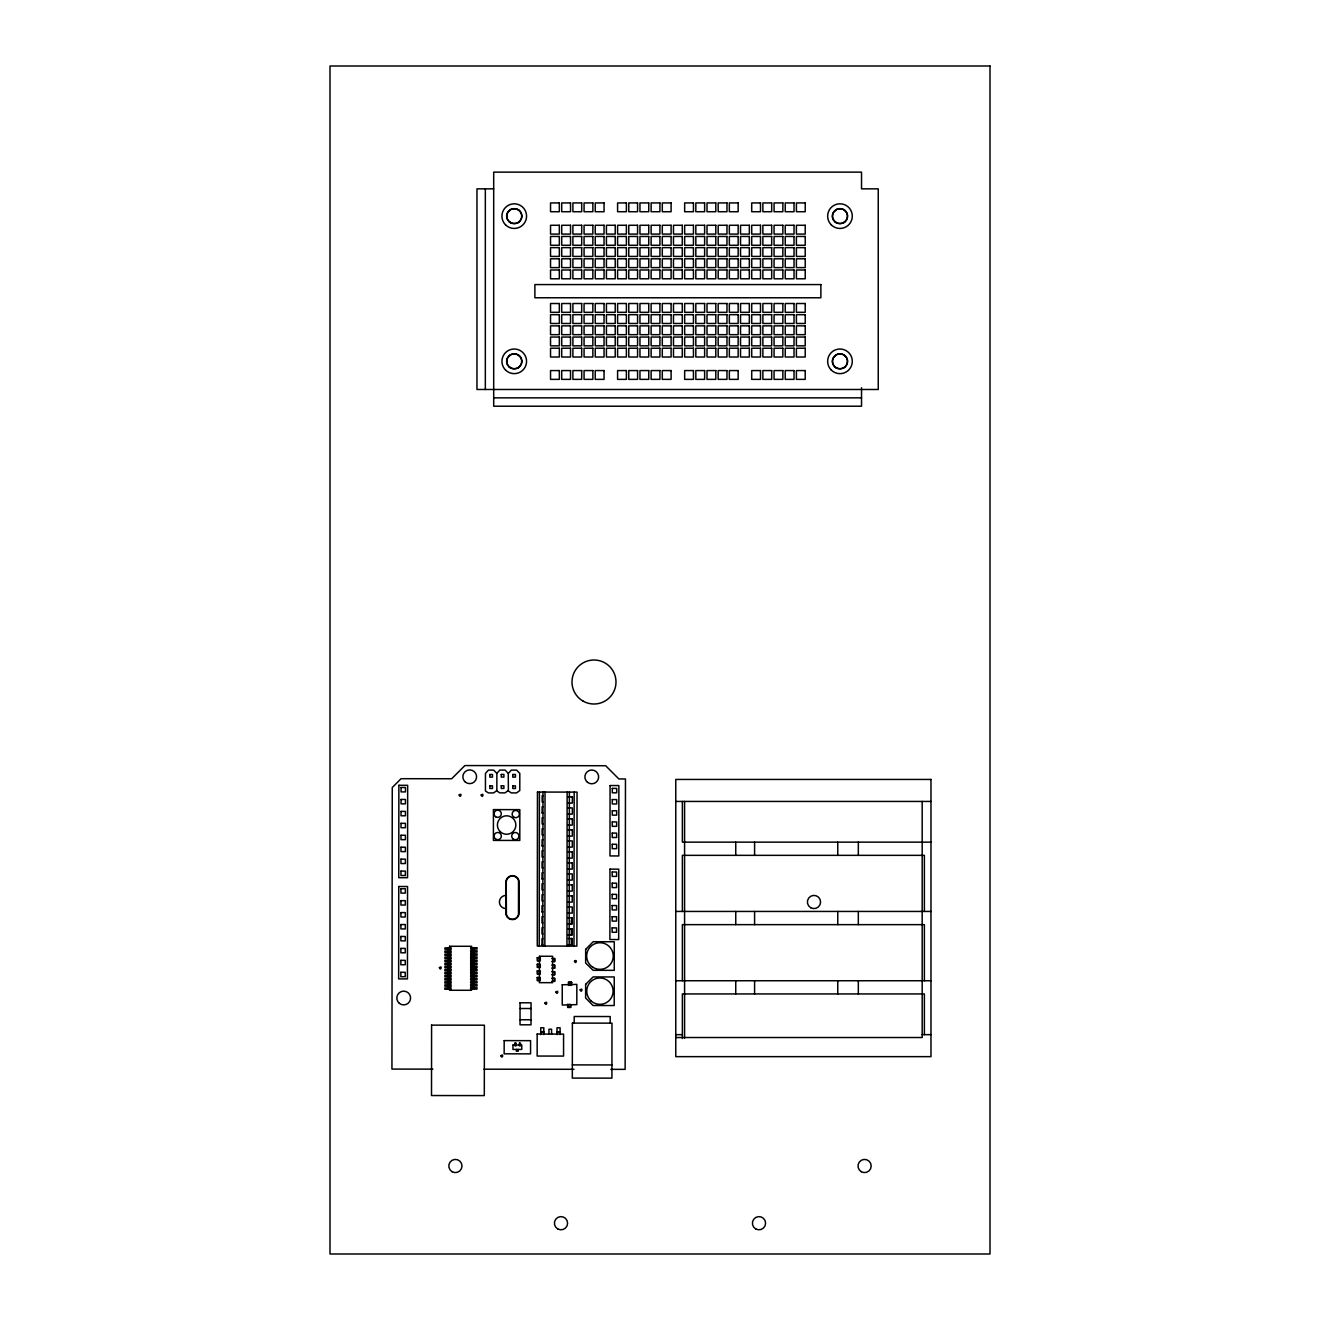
<?xml version="1.0" encoding="UTF-8"?>
<svg xmlns="http://www.w3.org/2000/svg" width="1320" height="1320" viewBox="0 0 1320 1320"><rect width="100%" height="100%" fill="white"/><g stroke="black" fill="none" stroke-linecap="round" stroke-linejoin="round"><path stroke-width="1.5" d="M447.975 986.189L448.156 984.868L448.156 986.155M448.156 983.103L448.156 981.783L448.156 983.086M447.975 978.697L448.156 980.018L448.156 978.697M448.173 975.628L448.156 976.948L447.975 975.628M448.173 973.863L447.991 972.543L447.991 973.846M448.173 970.778L447.991 969.457L447.991 970.761M448.189 961.537L448.189 960.217L447.991 961.521M448.189 952.297L448.189 950.977M448.189 949.228L448.206 947.909M473.748 982.905L473.748 981.585M473.764 979.836L473.764 978.516M473.764 972.345L473.764 973.665L473.764 972.378M473.764 969.276L473.764 970.596L473.764 969.293M473.781 958.27L473.781 956.951M473.781 955.185L473.781 953.865M473.781 952.116L473.797 950.796M473.797 949.03L473.797 947.71M473.946 976.75L473.946 975.43M473.946 973.665L473.946 972.345M473.946 970.596L473.946 969.276M473.979 952.116L473.979 950.796M473.979 949.03L473.979 947.71M508.398 773.388L511.335 770.105L516.615 770.121L519.799 773.388L519.783 790.548L516.598 792.908L511.318 792.908L508.382 790.96L508.266 773.355L505.098 770.071L499.818 770.071L496.864 773.338L496.848 790.928L499.785 792.858L505.065 792.874L508.249 790.515M516.4 1049.433L516.4 1051.198L518.166 1051.198L518.166 1049.433M537.669 980.545L537.669 977.509M537.685 973.945L537.685 970.909M537.685 967.345L537.685 964.309M537.702 960.745L537.702 957.709M539.22 946.06L539.402 792.066M540.688 1034.583L540.755 1027.752L543.823 1027.752L543.774 1034.583M541.976 945.005L541.976 938.734L542.85 938.751M542.009 912.005L542.025 905.734L542.883 905.751M542.058 879.005L542.041 872.734L542.933 872.751M542.091 846.005L542.091 839.734L542.965 839.751M542.124 813.005L542.14 806.751L542.998 806.751M542.784 946.06L542.965 792.066M544.846 946.06L545.028 792.066M548.938 1034.072L548.938 1029.237L551.578 1029.237L551.578 1034.072M554.4 981.354L554.4 978.318M554.4 974.754L554.4 971.718M554.416 968.154L554.416 965.118M554.416 961.554L554.416 958.518M556.974 1034.599L557.023 1027.768L560.109 1027.785L560.059 1034.599M566.957 946.093L567.138 792.099M569.184 946.093L569.365 792.099M571.329 944.774L571.329 938.619L572.203 938.619M571.329 935.105L571.345 928.933M571.345 924.099L571.345 919.99M571.56 982.294L571.56 985.33L568.474 985.33L568.524 982.294L571.56 982.294L568.491 982.294M572.203 928.834L572.203 935.105L567.814 935.088M572.22 917.845L572.22 924.099L567.814 924.099M572.253 895.834L572.236 902.105L567.847 902.088M572.269 884.845L572.253 891.099L567.864 891.099M572.286 862.834L572.286 869.105L567.88 869.088M572.303 851.845L572.286 858.099L567.897 858.099M572.319 829.834L572.319 836.105L567.93 836.088M572.336 818.845L572.336 825.099L567.93 825.099M572.368 796.834L572.352 803.105L567.963 803.088M573.986 946.093L574.167 792.099M574.2 1023.099L574.2 1016.499L610.187 1016.548L610.187 1023.149M447.975 987.938L448.156 989.241M448.173 966.389L447.991 967.675M508.976 210.837C512.259 207.355 518.496 208.312 520.872 212.388A7.359 7.359 0 0 1 520.872 219.862C518.149 224.763 510.394 224.713 507.639 219.862A7.359 7.359 0 0 1 507.639 212.388L510.444 209.649A7.771 7.771 0 0 1 518.083 209.649L519.552 210.837A7.474 7.474 0 0 1 518.001 222.601A7.771 7.771 0 0 1 510.444 222.601L508.976 221.413A7.474 7.474 0 0 1 510.526 209.649M518.083 222.601L519.552 221.413M508.976 356.037C512.259 352.555 518.496 353.512 520.872 357.588A7.359 7.359 0 0 1 520.872 365.062C518.149 369.963 510.394 369.913 507.639 365.062A7.359 7.359 0 0 1 507.639 357.588L510.444 354.849A7.771 7.771 0 0 1 518.083 354.849L519.552 356.037A7.474 7.474 0 0 1 518.001 367.801A7.771 7.771 0 0 1 510.444 367.801L508.976 366.613A7.474 7.474 0 0 1 510.526 354.849M518.083 367.801L519.552 366.613M834.685 210.837C837.969 207.355 844.206 208.312 846.582 212.388A7.359 7.359 0 0 1 846.582 219.862C843.859 224.763 836.105 224.713 833.349 219.862A7.359 7.359 0 0 1 833.349 212.388L836.154 209.649A7.771 7.771 0 0 1 843.793 209.649L845.262 210.837A7.474 7.474 0 0 1 843.711 222.601A7.771 7.771 0 0 1 836.154 222.601L834.685 221.413A7.474 7.474 0 0 1 836.236 209.649M843.793 222.601L845.262 221.413M834.685 356.037C837.969 352.555 844.206 353.512 846.582 357.588A7.359 7.359 0 0 1 846.582 365.062C843.859 369.963 836.105 369.913 833.349 365.062A7.359 7.359 0 0 1 833.349 357.588L836.154 354.849A7.771 7.771 0 0 1 843.793 354.849L845.262 356.037A7.474 7.474 0 0 1 843.711 367.801A7.771 7.771 0 0 1 836.154 367.801L834.685 366.613A7.474 7.474 0 0 1 836.236 354.849M843.793 367.801L845.262 366.613M496.832 790.548L493.647 792.908L488.367 792.908L485.43 790.96L485.463 773.388L488.4 770.105L493.68 770.121L496.848 773.388M493.696 188.843L476.965 188.843L476.965 389.483L878.245 389.483L878.245 188.843L861.531 188.843L861.531 172.128L493.696 172.128L493.696 406.213L861.531 406.213L861.531 387.75M510.444 222.601L508.976 221.413M836.154 222.601L834.685 221.413M493.696 397.848L861.531 397.848M675.774 801.438L930.98 801.438M930.98 842.143L682.374 842.143L682.374 801.438M675.774 911.443L930.98 911.443M675.774 980.743L930.98 980.743M675.774 1034.649L682.374 1034.649M922.185 1034.649L930.98 1034.649M675.774 1037.52L922.185 1037.52L922.185 801.438M515.064 1044.516L516.087 1044.516M543.015 795.745L542.157 795.745L542.14 801.999L543.015 801.9M568.26 796.834L572.368 796.933M568.243 807.84L572.352 807.939L572.352 814.093L567.946 814.093M542.124 812.905L542.998 812.905M542.998 817.74L542.124 817.74L542.124 823.993L542.982 823.911M568.227 818.829L572.336 818.944M542.982 828.745L542.107 828.745L542.107 834.999L542.965 834.9M568.227 829.834L572.319 829.933M568.211 840.84L572.319 840.939L572.303 847.093L567.913 847.093M542.091 845.905L542.965 845.905M542.949 850.74L542.091 850.74L542.074 856.993L542.949 856.911M568.194 851.829L572.303 851.945M542.949 861.745L542.074 861.745L542.058 867.999L542.933 867.9M568.178 862.834L572.286 862.933M568.161 873.84L572.269 873.939L572.269 880.093L567.864 880.093M542.058 878.905L542.916 878.905M542.916 883.74L542.041 883.74L542.041 889.993L542.916 889.911M568.161 884.829L572.269 884.945M542.899 894.745L542.041 894.745L542.025 900.999L542.899 900.9M568.144 895.834L572.253 895.933M568.128 906.84L572.236 906.939L572.236 913.093L567.831 913.093M542.009 911.905L542.883 911.905M542.883 916.74L542.009 916.74L542.009 922.993L542.866 922.911M568.111 917.829L572.22 917.945M542.866 927.745L541.992 927.745L541.992 933.999L542.85 933.9M568.111 928.834L572.203 928.933M568.095 938.52L572.203 938.52L572.187 944.774L567.798 944.774M541.976 944.905L542.85 944.905M451.291 947.909L444.922 947.892L444.922 949.212L451.291 949.228M451.291 950.977L444.906 950.977L444.906 952.297L451.291 952.297M451.291 954.063L444.906 954.063L444.906 955.383L451.291 955.383M451.291 957.149L444.906 957.132L444.906 958.452L451.291 958.468M551.809 958.468L554.862 958.518L554.845 961.554L551.809 961.554M451.275 960.217L444.906 960.217L444.906 961.537L451.275 961.537M451.275 963.303L444.906 963.303L444.906 964.623L451.275 964.623M551.809 965.068L554.845 965.118L554.845 968.154L551.809 968.154M451.275 966.389L444.889 966.372L444.889 967.692L451.275 967.708M451.275 969.457L444.889 969.457L444.889 970.778L451.275 970.778M551.809 971.668L554.845 971.718L554.829 974.754L551.793 974.754M451.275 972.543L444.889 972.543L444.889 973.863L451.258 973.863M451.258 975.628L444.889 975.612L444.889 976.932L451.258 976.948M551.793 978.268L554.829 978.318L554.829 981.354L551.793 981.354M451.258 978.697L444.889 978.697L444.873 980.018L451.258 980.018M451.258 981.783L444.873 981.783L444.873 983.103L451.258 983.103M568.524 982.723L571.56 982.723M451.258 984.868L444.873 984.852L444.873 986.172L451.258 986.189M451.242 987.938L444.873 987.938L444.873 989.257L451.242 989.257M567.666 1007.044L570.685 1007.044M520.047 1008.513L531.053 1008.513M520.03 1019.749L531.036 1019.766M540.705 1031.679L543.823 1031.679M556.974 1031.695L560.109 1031.695M540.738 1032.108L543.823 1032.124M557.023 1032.124L560.109 1032.124M519.469 1044.368L520.492 1044.516M572.336 1064.893L611.935 1064.943M432.844 1069.134L391.941 1069.084L392.271 787.495L401.065 778.701L451.671 778.75L464.887 765.567L605.682 765.732L618.865 778.948L625.465 778.965L625.135 1069.365L610.813 1069.349M483.994 1069.2L574.002 1069.299M843.793 209.649L845.262 210.837M843.793 354.849L845.262 356.037M834.685 366.613L836.154 367.801M518.083 209.649L519.552 210.837M518.083 354.849L519.552 356.037M508.976 366.613L510.444 367.801M447.991 963.303L447.991 964.606M924.38 911.443L924.38 855.343L682.374 855.343L682.374 911.443M924.38 980.743L924.38 924.643L682.374 924.643L682.374 980.743M924.38 1034.649L924.38 993.943L682.374 993.943L682.374 1038.493M858.33 842.143L858.33 855.343M858.33 911.443L858.33 924.643M858.33 980.743L858.33 993.943M837.755 842.143L837.755 855.343M837.755 911.443L837.755 924.643M837.755 980.743L837.755 993.943M754.594 842.143L754.594 855.343M754.594 911.443L754.594 924.643M754.594 980.743L754.594 993.943M735.751 842.143L735.751 855.343M735.751 911.443L735.751 924.643M735.751 980.743L735.751 993.943M684.585 801.438L684.585 1038.18M485.331 188.843L485.331 389.483M506.005 908.605A6.6 6.6 0 0 1 499.406 902.005A6.6 6.6 0 0 1 506.005 895.405M398.755 886.495L398.64 978.895L407.435 978.912L407.55 886.512L398.755 886.495M398.871 785.301L398.755 877.701L407.55 877.701L407.665 785.301L398.871 785.301M400.851 972.295L400.834 976.701L405.24 976.701L405.24 972.295L400.851 972.295M400.867 960.349L400.851 964.755L405.257 964.755L405.257 960.349L400.867 960.349M400.867 948.403L400.867 952.809L405.273 952.809L405.273 948.403L400.867 948.403M400.884 936.457L400.884 940.863L405.289 940.863L405.289 936.474L400.884 936.457M400.9 924.528L400.9 928.917L405.306 928.933L405.306 924.528L400.9 924.528M400.917 912.582L400.917 916.987L405.306 916.987L405.322 912.582L400.917 912.582M400.933 900.636L400.933 905.041L405.322 905.041L405.339 900.653L400.933 900.636M400.95 888.707L400.933 893.095L405.339 893.112L405.339 888.707L400.95 888.707M400.966 871.101L400.966 875.506L405.355 875.506L405.372 871.101L400.966 871.101M400.983 859.155L400.966 863.544L405.372 863.56L405.372 859.155L400.983 859.155M400.999 847.209L400.983 851.614L405.388 851.614L405.388 847.209L400.999 847.209M400.999 835.263L400.999 839.668L405.405 839.668L405.405 835.263L400.999 835.263M401.016 823.317L401.016 827.722L405.421 827.722L405.421 823.333L401.016 823.317M401.032 811.387L401.032 815.776L405.438 815.793L405.438 811.387L401.032 811.387M401.049 799.441L401.049 803.847L405.438 803.847L405.454 799.441L401.049 799.441M401.065 787.495L401.065 791.901L405.454 791.901L405.471 787.512L401.065 787.495M431.59 1025.128L431.508 1095.534L484.308 1095.6L484.39 1025.195L431.59 1025.128M448.189 963.303L448.173 964.623L448.189 963.303M448.189 957.149L448.189 958.468L448.189 957.149M448.189 954.063L448.189 955.383L448.189 954.063M449.592 946.275L449.542 990.264L471.537 990.297L471.603 946.291L449.592 946.275M470.646 987.756L470.646 989.076L477.031 989.076L477.031 987.756L470.646 987.756M470.646 984.67L470.646 985.99L477.031 985.99L477.031 984.67L470.646 984.67M470.662 981.585L470.662 982.905L477.031 982.922L477.031 981.601L470.662 981.585M470.662 978.516L470.662 979.836L477.031 979.836L477.031 978.516L470.662 978.516M470.662 975.43L470.662 976.75L477.048 976.75L477.048 975.43L470.662 975.43M470.662 972.345L470.662 973.665L477.048 973.681L477.048 972.361L470.662 972.345M470.679 969.276L470.662 970.596L477.048 970.596L477.048 969.276L470.679 969.276M470.679 966.191L470.679 967.51L477.048 967.51L477.048 966.191L470.679 966.191M470.679 963.105L470.679 964.425L477.048 964.441L477.064 963.121L470.679 963.105M470.679 960.036L470.679 961.356L477.064 961.356L477.064 960.036L470.679 960.036M470.679 956.951L470.679 958.27L477.064 958.27L477.064 956.951L470.679 956.951M470.695 953.865L470.695 955.185L477.064 955.201L477.064 953.881L470.695 953.865M470.695 950.796L470.695 952.116L477.064 952.116L477.064 950.796L470.695 950.796M470.695 947.71L470.695 949.03L477.081 949.03L477.081 947.71L470.695 947.71M473.748 987.756L473.748 989.076L473.748 987.772M473.748 984.67L473.748 985.99L473.748 984.687M473.764 975.43L473.764 976.75L473.764 975.447M473.781 966.191L473.764 967.51L473.764 966.207M473.781 963.105L473.781 964.425L473.781 963.138M473.781 960.036L473.781 961.356L473.781 960.053M473.93 987.756L473.93 989.076L473.93 987.772M473.93 984.67L473.93 985.99L473.93 984.687M473.93 981.585L473.93 982.905L473.93 981.618M473.946 978.516L473.946 979.836L473.946 978.532M473.946 966.191L473.962 967.51L473.962 966.207M473.962 963.105L473.962 964.425L473.962 963.138M473.962 960.036L473.962 961.356L473.962 960.053M473.962 956.951L473.962 958.27L473.962 956.967M473.962 953.865L473.962 955.185L473.979 953.898M489.835 785.845L489.835 788.486L492.476 788.486L492.476 785.845L489.835 785.845M489.852 774.493L489.852 777.134L492.492 777.134L492.492 774.493L489.852 774.493M493.433 809.606L493.399 840.411L519.799 840.444L519.832 809.638L493.433 809.606M501.254 785.796L501.254 788.436L503.893 788.436L503.893 785.796L501.254 785.796M501.27 774.444L501.254 777.084L503.893 777.084L503.91 774.444L501.27 774.444M504.174 1040.622L504.157 1053.822L530.558 1053.855L530.574 1040.655L504.174 1040.622M505.89 882.222L505.84 913.028A6.6 6.6 0 0 0 512.44 919.627A6.6 6.6 0 0 0 519.04 913.044L519.09 882.239A6.6 6.6 0 0 0 512.49 875.622A6.6 6.6 0 0 0 505.89 882.222M506.22 882.239L506.401 914.644A6.253 6.253 0 0 0 518.48 914.661L518.529 880.621A6.253 6.253 0 0 0 506.434 880.605L506.22 882.239M512.787 785.845L512.787 788.486L515.427 788.486L515.427 785.845L512.787 785.845M512.803 774.493L512.787 777.134L515.427 777.134L515.443 774.493L512.803 774.493M512.968 1045.027L512.952 1049.433L521.763 1049.433L521.763 1045.044L512.968 1045.027M515.064 1043.047L515.014 1045.885L516.038 1045.885L516.087 1043.047L515.064 1043.047M519.453 1043.047L519.404 1045.885L520.443 1045.885L520.492 1043.064L519.453 1043.047M520.047 1002.787L520.03 1024.799L531.019 1024.815L531.053 1002.804L520.047 1002.787M537.174 1034.055L537.158 1056.049L563.558 1056.082L563.574 1034.088L537.174 1034.055M537.24 977.509L537.24 980.595L540.276 980.595L540.276 977.509L537.24 977.509M537.256 970.909L537.256 973.995L540.276 973.995L540.292 970.909L537.256 970.909M537.256 964.309L537.256 967.395L540.292 967.395L540.292 964.309L537.256 964.309M537.256 957.709L537.273 960.795L540.292 960.795L540.309 957.709L537.256 957.709M537.455 792.066L537.273 946.06L576.873 946.11L577.054 792.099L537.455 792.066M539.434 956.257L539.402 982.657L552.601 982.674L552.635 956.274L539.434 956.257M562.254 984.786L562.237 1005.031L576.807 1004.619L576.84 984.39L562.254 984.786M567.666 1004.438L567.649 1007.473L570.735 1007.473L570.735 1004.438L567.666 1004.438M572.385 1023.099L572.319 1078.093L611.919 1078.143L611.985 1023.149L572.385 1023.099M585.635 984.324L585.618 997.97L593.092 1005.526L614.212 1005.543L614.245 976.948L593.125 976.916L585.635 984.324M585.667 949.393L585.651 963.039L593.125 970.316L614.245 970.348L614.279 941.754L593.159 941.721L585.667 949.393M609.972 869.137L609.889 939.543L618.684 939.559L618.766 869.154L609.972 869.137M610.071 785.548L609.988 855.938L618.783 855.954L618.865 785.548L610.071 785.548M612.15 927.877L612.134 932.283L616.539 932.283L616.539 927.894L612.15 927.877M612.15 916.707L612.15 921.112L616.555 921.112L616.555 916.707L612.15 916.707M612.166 905.536L612.166 909.925L616.572 909.942L616.572 905.536L612.166 905.536M612.183 894.349L612.183 898.755L616.572 898.755L616.588 894.366L612.183 894.349M612.199 883.179L612.183 887.584L616.588 887.584L616.588 883.179L612.199 883.179M612.216 872.008L612.199 876.397L616.605 876.414L616.605 872.008L612.216 872.008M612.249 844.288L612.232 848.678L616.638 848.694L616.638 844.288L612.249 844.288M612.249 833.101L612.249 837.507L616.654 837.507L616.654 833.118L612.249 833.101M612.265 821.931L612.265 826.337L616.654 826.337L616.671 821.931L612.265 821.931M612.282 810.76L612.282 815.149L616.671 815.166L616.688 810.76L612.282 810.76M612.298 799.573L612.282 803.979L616.688 803.979L616.688 799.59L612.298 799.573M612.298 788.403L612.298 792.808L616.704 792.808L616.704 788.403L612.298 788.403M544.929 1003.084C546.645 1007.143 547.915 999.834 544.929 1003.084M500.874 1055.769C502.392 1059.91 504.026 1052.683 500.874 1055.769M439.395 967.659C440.731 971.866 442.662 964.705 439.395 967.659M481.173 795.003C482.51 799.21 484.44 792.049 481.173 795.003M474.589 967.692C475.926 971.899 477.856 964.739 474.589 967.692M555.967 991.996C557.304 996.204 559.235 989.026 555.967 991.996M574.481 961.224C575.817 965.415 577.747 958.254 574.481 961.224M580.156 989.818C581.51 994.026 583.44 986.865 580.156 989.818M459.195 794.92C460.267 799.194 462.643 792.165 459.195 794.92M990 66L330 66L330 1254L990 1254L990 66M559.333 202.933L550.539 202.933L550.539 211.728L559.333 211.728L559.333 202.933M570.52 202.933L561.709 202.933L561.709 211.728L570.52 211.728L570.52 202.933M581.691 202.933L572.896 202.933L572.896 211.728L581.691 211.728L581.691 202.933M592.861 202.933L584.067 202.933L584.067 211.728L592.861 211.728L592.861 202.933M604.048 202.933L595.237 202.933L595.237 211.728L604.048 211.728L604.048 202.933M626.389 202.933L617.595 202.933L617.595 211.728L626.389 211.728L626.389 202.933M637.577 202.933L628.765 202.933L628.765 211.728L637.577 211.728L637.577 202.933M648.747 202.933L639.952 202.933L639.952 211.728L648.747 211.728L648.747 202.933M659.917 202.933L651.123 202.933L651.123 211.728L659.917 211.728L659.917 202.933M671.105 202.933L662.293 202.933L662.293 211.728L671.105 211.728L671.105 202.933M693.445 202.933L684.651 202.933L684.651 211.728L693.445 211.728L693.445 202.933M704.632 202.933L695.821 202.933L695.821 211.728L704.632 211.728L704.632 202.933M715.803 202.933L707.009 202.933L707.009 211.728L715.803 211.728L715.803 202.933M726.973 202.933L718.179 202.933L718.179 211.728L726.973 211.728L726.973 202.933M738.16 202.933L729.349 202.933L729.349 211.728L738.16 211.728L738.16 202.933M760.501 202.933L751.707 202.933L751.707 211.728L760.501 211.728L760.501 202.933M771.688 202.933L762.877 202.933L762.877 211.728L771.688 211.728L771.688 202.933M782.859 202.933L774.064 202.933L774.064 211.728L782.859 211.728L782.859 202.933M794.029 202.933L785.235 202.933L785.235 211.728L794.029 211.728L794.029 202.933M805.216 202.933L796.405 202.933L796.405 211.728L805.216 211.728L805.216 202.933M559.333 225.274L550.539 225.274L550.539 234.085L559.333 234.085L559.333 225.274M570.52 225.274L561.709 225.274L561.709 234.085L570.52 234.085L570.52 225.274M581.691 225.274L572.896 225.274L572.896 234.085L581.691 234.085L581.691 225.274M592.861 225.274L584.067 225.274L584.067 234.085L592.861 234.085L592.861 225.274M604.048 225.274L595.237 225.274L595.237 234.085L604.048 234.085L604.048 225.274M615.219 225.274L606.424 225.274L606.424 234.085L615.219 234.085L615.219 225.274M626.389 225.274L617.595 225.274L617.595 234.085L626.389 234.085L626.389 225.274M637.577 225.274L628.765 225.274L628.765 234.085L637.577 234.085L637.577 225.274M648.747 225.274L639.952 225.274L639.952 234.085L648.747 234.085L648.747 225.274M659.917 225.274L651.123 225.274L651.123 234.085L659.917 234.085L659.917 225.274M671.105 225.274L662.293 225.274L662.293 234.085L671.105 234.085L671.105 225.274M682.275 225.274L673.481 225.274L673.481 234.085L682.275 234.085L682.275 225.274M693.445 225.274L684.651 225.274L684.651 234.085L693.445 234.085L693.445 225.274M704.632 225.274L695.821 225.274L695.821 234.085L704.632 234.085L704.632 225.274M715.803 225.274L707.009 225.274L707.009 234.085L715.803 234.085L715.803 225.274M726.973 225.274L718.179 225.274L718.179 234.085L726.973 234.085L726.973 225.274M738.16 225.274L729.349 225.274L729.349 234.085L738.16 234.085L738.16 225.274M749.331 225.274L740.536 225.274L740.536 234.085L749.331 234.085L749.331 225.274M760.501 225.274L751.707 225.274L751.707 234.085L760.501 234.085L760.501 225.274M771.688 225.274L762.877 225.274L762.877 234.085L771.688 234.085L771.688 225.274M782.859 225.274L774.064 225.274L774.064 234.085L782.859 234.085L782.859 225.274M794.029 225.274L785.235 225.274L785.235 234.085L794.029 234.085L794.029 225.274M805.216 225.274L796.405 225.274L796.405 234.085L805.216 234.085L805.216 225.274M559.333 236.462L550.539 236.462L550.539 245.256L559.333 245.256L559.333 236.462M570.52 236.462L561.709 236.462L561.709 245.256L570.52 245.256L570.52 236.462M581.691 236.462L572.896 236.462L572.896 245.256L581.691 245.256L581.691 236.462M592.861 236.462L584.067 236.462L584.067 245.256L592.861 245.256L592.861 236.462M604.048 236.462L595.237 236.462L595.237 245.256L604.048 245.256L604.048 236.462M615.219 236.462L606.424 236.462L606.424 245.256L615.219 245.256L615.219 236.462M626.389 236.462L617.595 236.462L617.595 245.256L626.389 245.256L626.389 236.462M637.577 236.462L628.765 236.462L628.765 245.256L637.577 245.256L637.577 236.462M648.747 236.462L639.952 236.462L639.952 245.256L648.747 245.256L648.747 236.462M659.917 236.462L651.123 236.462L651.123 245.256L659.917 245.256L659.917 236.462M671.105 236.462L662.293 236.462L662.293 245.256L671.105 245.256L671.105 236.462M682.275 236.462L673.481 236.462L673.481 245.256L682.275 245.256L682.275 236.462M693.445 236.462L684.651 236.462L684.651 245.256L693.445 245.256L693.445 236.462M704.632 236.462L695.821 236.462L695.821 245.256L704.632 245.256L704.632 236.462M715.803 236.462L707.009 236.462L707.009 245.256L715.803 245.256L715.803 236.462M726.973 236.462L718.179 236.462L718.179 245.256L726.973 245.256L726.973 236.462M738.16 236.462L729.349 236.462L729.349 245.256L738.16 245.256L738.16 236.462M749.331 236.462L740.536 236.462L740.536 245.256L749.331 245.256L749.331 236.462M760.501 236.462L751.707 236.462L751.707 245.256L760.501 245.256L760.501 236.462M771.688 236.462L762.877 236.462L762.877 245.256L771.688 245.256L771.688 236.462M782.859 236.462L774.064 236.462L774.064 245.256L782.859 245.256L782.859 236.462M794.029 236.462L785.235 236.462L785.235 245.256L794.029 245.256L794.029 236.462M805.216 236.462L796.405 236.462L796.405 245.256L805.216 245.256L805.216 236.462M559.333 247.632L550.539 247.632L550.539 256.426L559.333 256.426L559.333 247.632M570.52 247.632L561.709 247.632L561.709 256.426L570.52 256.426L570.52 247.632M581.691 247.632L572.896 247.632L572.896 256.426L581.691 256.426L581.691 247.632M592.861 247.632L584.067 247.632L584.067 256.426L592.861 256.426L592.861 247.632M604.048 247.632L595.237 247.632L595.237 256.426L604.048 256.426L604.048 247.632M615.219 247.632L606.424 247.632L606.424 256.426L615.219 256.426L615.219 247.632M626.389 247.632L617.595 247.632L617.595 256.426L626.389 256.426L626.389 247.632M637.577 247.632L628.765 247.632L628.765 256.426L637.577 256.426L637.577 247.632M648.747 247.632L639.952 247.632L639.952 256.426L648.747 256.426L648.747 247.632M659.917 247.632L651.123 247.632L651.123 256.426L659.917 256.426L659.917 247.632M671.105 247.632L662.293 247.632L662.293 256.426L671.105 256.426L671.105 247.632M682.275 247.632L673.481 247.632L673.481 256.426L682.275 256.426L682.275 247.632M693.445 247.632L684.651 247.632L684.651 256.426L693.445 256.426L693.445 247.632M704.632 247.632L695.821 247.632L695.821 256.426L704.632 256.426L704.632 247.632M715.803 247.632L707.009 247.632L707.009 256.426L715.803 256.426L715.803 247.632M726.973 247.632L718.179 247.632L718.179 256.426L726.973 256.426L726.973 247.632M738.16 247.632L729.349 247.632L729.349 256.426L738.16 256.426L738.16 247.632M749.331 247.632L740.536 247.632L740.536 256.426L749.331 256.426L749.331 247.632M760.501 247.632L751.707 247.632L751.707 256.426L760.501 256.426L760.501 247.632M771.688 247.632L762.877 247.632L762.877 256.426L771.688 256.426L771.688 247.632M782.859 247.632L774.064 247.632L774.064 256.426L782.859 256.426L782.859 247.632M794.029 247.632L785.235 247.632L785.235 256.426L794.029 256.426L794.029 247.632M805.216 247.632L796.405 247.632L796.405 256.426L805.216 256.426L805.216 247.632M559.333 258.802L550.539 258.802L550.539 267.613L559.333 267.613L559.333 258.802M570.52 258.802L561.709 258.802L561.709 267.613L570.52 267.613L570.52 258.802M581.691 258.802L572.896 258.802L572.896 267.613L581.691 267.613L581.691 258.802M592.861 258.802L584.067 258.802L584.067 267.613L592.861 267.613L592.861 258.802M604.048 258.802L595.237 258.802L595.237 267.613L604.048 267.613L604.048 258.802M615.219 258.802L606.424 258.802L606.424 267.613L615.219 267.613L615.219 258.802M626.389 258.802L617.595 258.802L617.595 267.613L626.389 267.613L626.389 258.802M637.577 258.802L628.765 258.802L628.765 267.613L637.577 267.613L637.577 258.802M648.747 258.802L639.952 258.802L639.952 267.613L648.747 267.613L648.747 258.802M659.917 258.802L651.123 258.802L651.123 267.613L659.917 267.613L659.917 258.802M671.105 258.802L662.293 258.802L662.293 267.613L671.105 267.613L671.105 258.802M682.275 258.802L673.481 258.802L673.481 267.613L682.275 267.613L682.275 258.802M693.445 258.802L684.651 258.802L684.651 267.613L693.445 267.613L693.445 258.802M704.632 258.802L695.821 258.802L695.821 267.613L704.632 267.613L704.632 258.802M715.803 258.802L707.009 258.802L707.009 267.613L715.803 267.613L715.803 258.802M726.973 258.802L718.179 258.802L718.179 267.613L726.973 267.613L726.973 258.802M738.16 258.802L729.349 258.802L729.349 267.613L738.16 267.613L738.16 258.802M749.331 258.802L740.536 258.802L740.536 267.613L749.331 267.613L749.331 258.802M760.501 258.802L751.707 258.802L751.707 267.613L760.501 267.613L760.501 258.802M771.688 258.802L762.877 258.802L762.877 267.613L771.688 267.613L771.688 258.802M782.859 258.802L774.064 258.802L774.064 267.613L782.859 267.613L782.859 258.802M794.029 258.802L785.235 258.802L785.235 267.613L794.029 267.613L794.029 258.802M805.216 258.802L796.405 258.802L796.405 267.613L805.216 267.613L805.216 258.802M559.333 269.989L550.539 269.989L550.539 278.784L559.333 278.784L559.333 269.989M570.52 269.989L561.709 269.989L561.709 278.784L570.52 278.784L570.52 269.989M581.691 269.989L572.896 269.989L572.896 278.784L581.691 278.784L581.691 269.989M592.861 269.989L584.067 269.989L584.067 278.784L592.861 278.784L592.861 269.989M604.048 269.989L595.237 269.989L595.237 278.784L604.048 278.784L604.048 269.989M615.219 269.989L606.424 269.989L606.424 278.784L615.219 278.784L615.219 269.989M626.389 269.989L617.595 269.989L617.595 278.784L626.389 278.784L626.389 269.989M637.577 269.989L628.765 269.989L628.765 278.784L637.577 278.784L637.577 269.989M648.747 269.989L639.952 269.989L639.952 278.784L648.747 278.784L648.747 269.989M659.917 269.989L651.123 269.989L651.123 278.784L659.917 278.784L659.917 269.989M671.105 269.989L662.293 269.989L662.293 278.784L671.105 278.784L671.105 269.989M682.275 269.989L673.481 269.989L673.481 278.784L682.275 278.784L682.275 269.989M693.445 269.989L684.651 269.989L684.651 278.784L693.445 278.784L693.445 269.989M704.632 269.989L695.821 269.989L695.821 278.784L704.632 278.784L704.632 269.989M715.803 269.989L707.009 269.989L707.009 278.784L715.803 278.784L715.803 269.989M726.973 269.989L718.179 269.989L718.179 278.784L726.973 278.784L726.973 269.989M738.16 269.989L729.349 269.989L729.349 278.784L738.16 278.784L738.16 269.989M749.331 269.989L740.536 269.989L740.536 278.784L749.331 278.784L749.331 269.989M760.501 269.989L751.707 269.989L751.707 278.784L760.501 278.784L760.501 269.989M771.688 269.989L762.877 269.989L762.877 278.784L771.688 278.784L771.688 269.989M782.859 269.989L774.064 269.989L774.064 278.784L782.859 278.784L782.859 269.989M794.029 269.989L785.235 269.989L785.235 278.784L794.029 278.784L794.029 269.989M805.216 269.989L796.405 269.989L796.405 278.784L805.216 278.784L805.216 269.989M820.875 284.575L534.88 284.575L534.88 297.775L820.875 297.775L820.875 284.575M559.333 303.517L550.539 303.517L550.539 312.312L559.333 312.312L559.333 303.517M570.52 303.517L561.709 303.517L561.709 312.312L570.52 312.312L570.52 303.517M581.691 303.517L572.896 303.517L572.896 312.312L581.691 312.312L581.691 303.517M592.861 303.517L584.067 303.517L584.067 312.312L592.861 312.312L592.861 303.517M604.048 303.517L595.237 303.517L595.237 312.312L604.048 312.312L604.048 303.517M615.219 303.517L606.424 303.517L606.424 312.312L615.219 312.312L615.219 303.517M626.389 303.517L617.595 303.517L617.595 312.312L626.389 312.312L626.389 303.517M637.577 303.517L628.765 303.517L628.765 312.312L637.577 312.312L637.577 303.517M648.747 303.517L639.952 303.517L639.952 312.312L648.747 312.312L648.747 303.517M659.917 303.517L651.123 303.517L651.123 312.312L659.917 312.312L659.917 303.517M671.105 303.517L662.293 303.517L662.293 312.312L671.105 312.312L671.105 303.517M682.275 303.517L673.481 303.517L673.481 312.312L682.275 312.312L682.275 303.517M693.445 303.517L684.651 303.517L684.651 312.312L693.445 312.312L693.445 303.517M704.632 303.517L695.821 303.517L695.821 312.312L704.632 312.312L704.632 303.517M715.803 303.517L707.009 303.517L707.009 312.312L715.803 312.312L715.803 303.517M726.973 303.517L718.179 303.517L718.179 312.312L726.973 312.312L726.973 303.517M738.16 303.517L729.349 303.517L729.349 312.312L738.16 312.312L738.16 303.517M749.331 303.517L740.536 303.517L740.536 312.312L749.331 312.312L749.331 303.517M760.501 303.517L751.707 303.517L751.707 312.312L760.501 312.312L760.501 303.517M771.688 303.517L762.877 303.517L762.877 312.312L771.688 312.312L771.688 303.517M782.859 303.517L774.064 303.517L774.064 312.312L782.859 312.312L782.859 303.517M794.029 303.517L785.235 303.517L785.235 312.312L794.029 312.312L794.029 303.517M805.216 303.517L796.405 303.517L796.405 312.312L805.216 312.312L805.216 303.517M559.333 314.688L550.539 314.688L550.539 323.483L559.333 323.483L559.333 314.688M570.52 314.688L561.709 314.688L561.709 323.483L570.52 323.483L570.52 314.688M581.691 314.688L572.896 314.688L572.896 323.483L581.691 323.483L581.691 314.688M592.861 314.688L584.067 314.688L584.067 323.483L592.861 323.483L592.861 314.688M604.048 314.688L595.237 314.688L595.237 323.483L604.048 323.483L604.048 314.688M615.219 314.688L606.424 314.688L606.424 323.483L615.219 323.483L615.219 314.688M626.389 314.688L617.595 314.688L617.595 323.483L626.389 323.483L626.389 314.688M637.577 314.688L628.765 314.688L628.765 323.483L637.577 323.483L637.577 314.688M648.747 314.688L639.952 314.688L639.952 323.483L648.747 323.483L648.747 314.688M659.917 314.688L651.123 314.688L651.123 323.483L659.917 323.483L659.917 314.688M671.105 314.688L662.293 314.688L662.293 323.483L671.105 323.483L671.105 314.688M682.275 314.688L673.481 314.688L673.481 323.483L682.275 323.483L682.275 314.688M693.445 314.688L684.651 314.688L684.651 323.483L693.445 323.483L693.445 314.688M704.632 314.688L695.821 314.688L695.821 323.483L704.632 323.483L704.632 314.688M715.803 314.688L707.009 314.688L707.009 323.483L715.803 323.483L715.803 314.688M726.973 314.688L718.179 314.688L718.179 323.483L726.973 323.483L726.973 314.688M738.16 314.688L729.349 314.688L729.349 323.483L738.16 323.483L738.16 314.688M749.331 314.688L740.536 314.688L740.536 323.483L749.331 323.483L749.331 314.688M760.501 314.688L751.707 314.688L751.707 323.483L760.501 323.483L760.501 314.688M771.688 314.688L762.877 314.688L762.877 323.483L771.688 323.483L771.688 314.688M782.859 314.688L774.064 314.688L774.064 323.483L782.859 323.483L782.859 314.688M794.029 314.688L785.235 314.688L785.235 323.483L794.029 323.483L794.029 314.688M805.216 314.688L796.405 314.688L796.405 323.483L805.216 323.483L805.216 314.688M559.333 325.858L550.539 325.858L550.539 334.67L559.333 334.67L559.333 325.858M570.52 325.858L561.709 325.858L561.709 334.67L570.52 334.67L570.52 325.858M581.691 325.858L572.896 325.858L572.896 334.67L581.691 334.67L581.691 325.858M592.861 325.858L584.067 325.858L584.067 334.67L592.861 334.67L592.861 325.858M604.048 325.858L595.237 325.858L595.237 334.67L604.048 334.67L604.048 325.858M615.219 325.858L606.424 325.858L606.424 334.67L615.219 334.67L615.219 325.858M626.389 325.858L617.595 325.858L617.595 334.67L626.389 334.67L626.389 325.858M637.577 325.858L628.765 325.858L628.765 334.67L637.577 334.67L637.577 325.858M648.747 325.858L639.952 325.858L639.952 334.67L648.747 334.67L648.747 325.858M659.917 325.858L651.123 325.858L651.123 334.67L659.917 334.67L659.917 325.858M671.105 325.858L662.293 325.858L662.293 334.67L671.105 334.67L671.105 325.858M682.275 325.858L673.481 325.858L673.481 334.67L682.275 334.67L682.275 325.858M693.445 325.858L684.651 325.858L684.651 334.67L693.445 334.67L693.445 325.858M704.632 325.858L695.821 325.858L695.821 334.67L704.632 334.67L704.632 325.858M715.803 325.858L707.009 325.858L707.009 334.67L715.803 334.67L715.803 325.858M726.973 325.858L718.179 325.858L718.179 334.67L726.973 334.67L726.973 325.858M738.16 325.858L729.349 325.858L729.349 334.67L738.16 334.67L738.16 325.858M749.331 325.858L740.536 325.858L740.536 334.67L749.331 334.67L749.331 325.858M760.501 325.858L751.707 325.858L751.707 334.67L760.501 334.67L760.501 325.858M771.688 325.858L762.877 325.858L762.877 334.67L771.688 334.67L771.688 325.858M782.859 325.858L774.064 325.858L774.064 334.67L782.859 334.67L782.859 325.858M794.029 325.858L785.235 325.858L785.235 334.67L794.029 334.67L794.029 325.858M805.216 325.858L796.405 325.858L796.405 334.67L805.216 334.67L805.216 325.858M559.333 337.046L550.539 337.046L550.539 345.84L559.333 345.84L559.333 337.046M570.52 337.046L561.709 337.046L561.709 345.84L570.52 345.84L570.52 337.046M581.691 337.046L572.896 337.046L572.896 345.84L581.691 345.84L581.691 337.046M592.861 337.046L584.067 337.046L584.067 345.84L592.861 345.84L592.861 337.046M604.048 337.046L595.237 337.046L595.237 345.84L604.048 345.84L604.048 337.046M615.219 337.046L606.424 337.046L606.424 345.84L615.219 345.84L615.219 337.046M626.389 337.046L617.595 337.046L617.595 345.84L626.389 345.84L626.389 337.046M637.577 337.046L628.765 337.046L628.765 345.84L637.577 345.84L637.577 337.046M648.747 337.046L639.952 337.046L639.952 345.84L648.747 345.84L648.747 337.046M659.917 337.046L651.123 337.046L651.123 345.84L659.917 345.84L659.917 337.046M671.105 337.046L662.293 337.046L662.293 345.84L671.105 345.84L671.105 337.046M682.275 337.046L673.481 337.046L673.481 345.84L682.275 345.84L682.275 337.046M693.445 337.046L684.651 337.046L684.651 345.84L693.445 345.84L693.445 337.046M704.632 337.046L695.821 337.046L695.821 345.84L704.632 345.84L704.632 337.046M715.803 337.046L707.009 337.046L707.009 345.84L715.803 345.84L715.803 337.046M726.973 337.046L718.179 337.046L718.179 345.84L726.973 345.84L726.973 337.046M738.16 337.046L729.349 337.046L729.349 345.84L738.16 345.84L738.16 337.046M749.331 337.046L740.536 337.046L740.536 345.84L749.331 345.84L749.331 337.046M760.501 337.046L751.707 337.046L751.707 345.84L760.501 345.84L760.501 337.046M771.688 337.046L762.877 337.046L762.877 345.84L771.688 345.84L771.688 337.046M782.859 337.046L774.064 337.046L774.064 345.84L782.859 345.84L782.859 337.046M794.029 337.046L785.235 337.046L785.235 345.84L794.029 345.84L794.029 337.046M805.216 337.046L796.405 337.046L796.405 345.84L805.216 345.84L805.216 337.046M559.333 348.216L550.539 348.216L550.539 357.01L559.333 357.01L559.333 348.216M570.52 348.216L561.709 348.216L561.709 357.01L570.52 357.01L570.52 348.216M581.691 348.216L572.896 348.216L572.896 357.01L581.691 357.01L581.691 348.216M592.861 348.216L584.067 348.216L584.067 357.01L592.861 357.01L592.861 348.216M604.048 348.216L595.237 348.216L595.237 357.01L604.048 357.01L604.048 348.216M615.219 348.216L606.424 348.216L606.424 357.01L615.219 357.01L615.219 348.216M626.389 348.216L617.595 348.216L617.595 357.01L626.389 357.01L626.389 348.216M637.577 348.216L628.765 348.216L628.765 357.01L637.577 357.01L637.577 348.216M648.747 348.216L639.952 348.216L639.952 357.01L648.747 357.01L648.747 348.216M659.917 348.216L651.123 348.216L651.123 357.01L659.917 357.01L659.917 348.216M671.105 348.216L662.293 348.216L662.293 357.01L671.105 357.01L671.105 348.216M682.275 348.216L673.481 348.216L673.481 357.01L682.275 357.01L682.275 348.216M693.445 348.216L684.651 348.216L684.651 357.01L693.445 357.01L693.445 348.216M704.632 348.216L695.821 348.216L695.821 357.01L704.632 357.01L704.632 348.216M715.803 348.216L707.009 348.216L707.009 357.01L715.803 357.01L715.803 348.216M726.973 348.216L718.179 348.216L718.179 357.01L726.973 357.01L726.973 348.216M738.16 348.216L729.349 348.216L729.349 357.01L738.16 357.01L738.16 348.216M749.331 348.216L740.536 348.216L740.536 357.01L749.331 357.01L749.331 348.216M760.501 348.216L751.707 348.216L751.707 357.01L760.501 357.01L760.501 348.216M771.688 348.216L762.877 348.216L762.877 357.01L771.688 357.01L771.688 348.216M782.859 348.216L774.064 348.216L774.064 357.01L782.859 357.01L782.859 348.216M794.029 348.216L785.235 348.216L785.235 357.01L794.029 357.01L794.029 348.216M805.216 348.216L796.405 348.216L796.405 357.01L805.216 357.01L805.216 348.216M559.333 370.573L550.539 370.573L550.539 379.368L559.333 379.368L559.333 370.573M570.52 370.573L561.709 370.573L561.709 379.368L570.52 379.368L570.52 370.573M581.691 370.573L572.896 370.573L572.896 379.368L581.691 379.368L581.691 370.573M592.861 370.573L584.067 370.573L584.067 379.368L592.861 379.368L592.861 370.573M604.048 370.573L595.237 370.573L595.237 379.368L604.048 379.368L604.048 370.573M626.389 370.573L617.595 370.573L617.595 379.368L626.389 379.368L626.389 370.573M637.577 370.573L628.765 370.573L628.765 379.368L637.577 379.368L637.577 370.573M648.747 370.573L639.952 370.573L639.952 379.368L648.747 379.368L648.747 370.573M659.917 370.573L651.123 370.573L651.123 379.368L659.917 379.368L659.917 370.573M671.105 370.573L662.293 370.573L662.293 379.368L671.105 379.368L671.105 370.573M693.445 370.573L684.651 370.573L684.651 379.368L693.445 379.368L693.445 370.573M704.632 370.573L695.821 370.573L695.821 379.368L704.632 379.368L704.632 370.573M715.803 370.573L707.009 370.573L707.009 379.368L715.803 379.368L715.803 370.573M726.973 370.573L718.179 370.573L718.179 379.368L726.973 379.368L726.973 370.573M738.16 370.573L729.349 370.573L729.349 379.368L738.16 379.368L738.16 370.573M760.501 370.573L751.707 370.573L751.707 379.368L760.501 379.368L760.501 370.573M771.688 370.573L762.877 370.573L762.877 379.368L771.688 379.368L771.688 370.573M782.859 370.573L774.064 370.573L774.064 379.368L782.859 379.368L782.859 370.573M794.029 370.573L785.235 370.573L785.235 379.368L794.029 379.368L794.029 370.573M805.216 370.573L796.405 370.573L796.405 379.368L805.216 379.368L805.216 370.573M930.98 779.443L675.774 779.443L675.774 1056.643L930.98 1056.643L930.98 779.443M452.1 1171.714A6.6 6.6 0 0 0 462 1166.005A6.6 6.6 0 0 0 452.1 1160.28A6.6 6.6 0 0 0 452.1 1171.714M861.3 1171.714A6.6 6.6 0 0 0 871.2 1166.005A6.6 6.6 0 0 0 861.3 1160.28A6.6 6.6 0 0 0 861.3 1171.714M755.7 1228.92A6.6 6.6 0 0 0 765.6 1223.195A6.6 6.6 0 0 0 755.7 1217.486A6.6 6.6 0 0 0 755.7 1228.92M557.7 1228.92A6.6 6.6 0 0 0 567.6 1223.195A6.6 6.6 0 0 0 557.7 1217.486A6.6 6.6 0 0 0 557.7 1228.92M582.994 701.052A21.994 21.994 0 0 0 615.994 681.994A21.994 21.994 0 0 0 582.994 662.953A21.994 21.994 0 0 0 582.994 701.052M810.694 907.714A6.6 6.6 0 0 0 820.594 902.005A6.6 6.6 0 0 0 810.694 896.28A6.6 6.6 0 0 0 810.694 907.714M831.254 370.046A12.325 12.325 0 0 0 851.878 364.518A12.325 12.325 0 0 0 836.781 349.421A12.325 12.325 0 0 0 831.254 370.046M831.254 224.846A12.325 12.325 0 0 0 851.878 219.318A12.325 12.325 0 0 0 836.781 204.22A12.325 12.325 0 0 0 831.254 224.846M505.543 370.046A12.325 12.325 0 0 0 526.152 364.518A12.325 12.325 0 0 0 511.071 349.421A12.325 12.325 0 0 0 505.543 370.046M505.543 224.846A12.325 12.325 0 0 0 526.152 219.318A12.325 12.325 0 0 0 511.071 204.22A12.325 12.325 0 0 0 505.543 224.846M591.261 1001.105A13.2 13.2 0 0 0 612.876 993.696A13.2 13.2 0 0 0 595.65 978.681A13.2 13.2 0 0 0 591.261 1001.105M593.027 967.395A13.316 13.316 0 0 0 613.272 956.356A13.316 13.316 0 0 0 593.587 944.345A13.316 13.316 0 0 0 593.027 967.395M500.148 831.616A9.24 9.24 0 0 0 515.576 827.327A9.24 9.24 0 0 0 504.141 816.123A9.24 9.24 0 0 0 500.148 831.616M495.66 839.074A3.63 3.63 0 0 0 501.336 836.385A3.63 3.63 0 0 0 496.171 832.804A3.63 3.63 0 0 0 495.66 839.074M513.265 839.107A3.63 3.63 0 0 0 518.941 836.418A3.63 3.63 0 0 0 513.777 832.837A3.63 3.63 0 0 0 513.265 839.107M495.611 816.75A3.63 3.63 0 0 0 501.286 814.077A3.63 3.63 0 0 0 496.122 810.496A3.63 3.63 0 0 0 495.611 816.75M513.678 817.063A3.63 3.63 0 0 0 519.354 814.39A3.63 3.63 0 0 0 514.189 810.81A3.63 3.63 0 0 0 513.678 817.063M399.349 1003.348A6.88 6.88 0 0 0 410.487 999.124A6.88 6.88 0 0 0 401.263 991.584A6.88 6.88 0 0 0 399.349 1003.348M465.366 782.1A6.88 6.88 0 0 0 476.504 777.876A6.88 6.88 0 0 0 467.28 770.352A6.88 6.88 0 0 0 465.366 782.1M587.416 782.248A6.88 6.88 0 0 0 598.554 778.024A6.88 6.88 0 0 0 589.331 770.484A6.88 6.88 0 0 0 587.416 782.248"/></g></svg>
